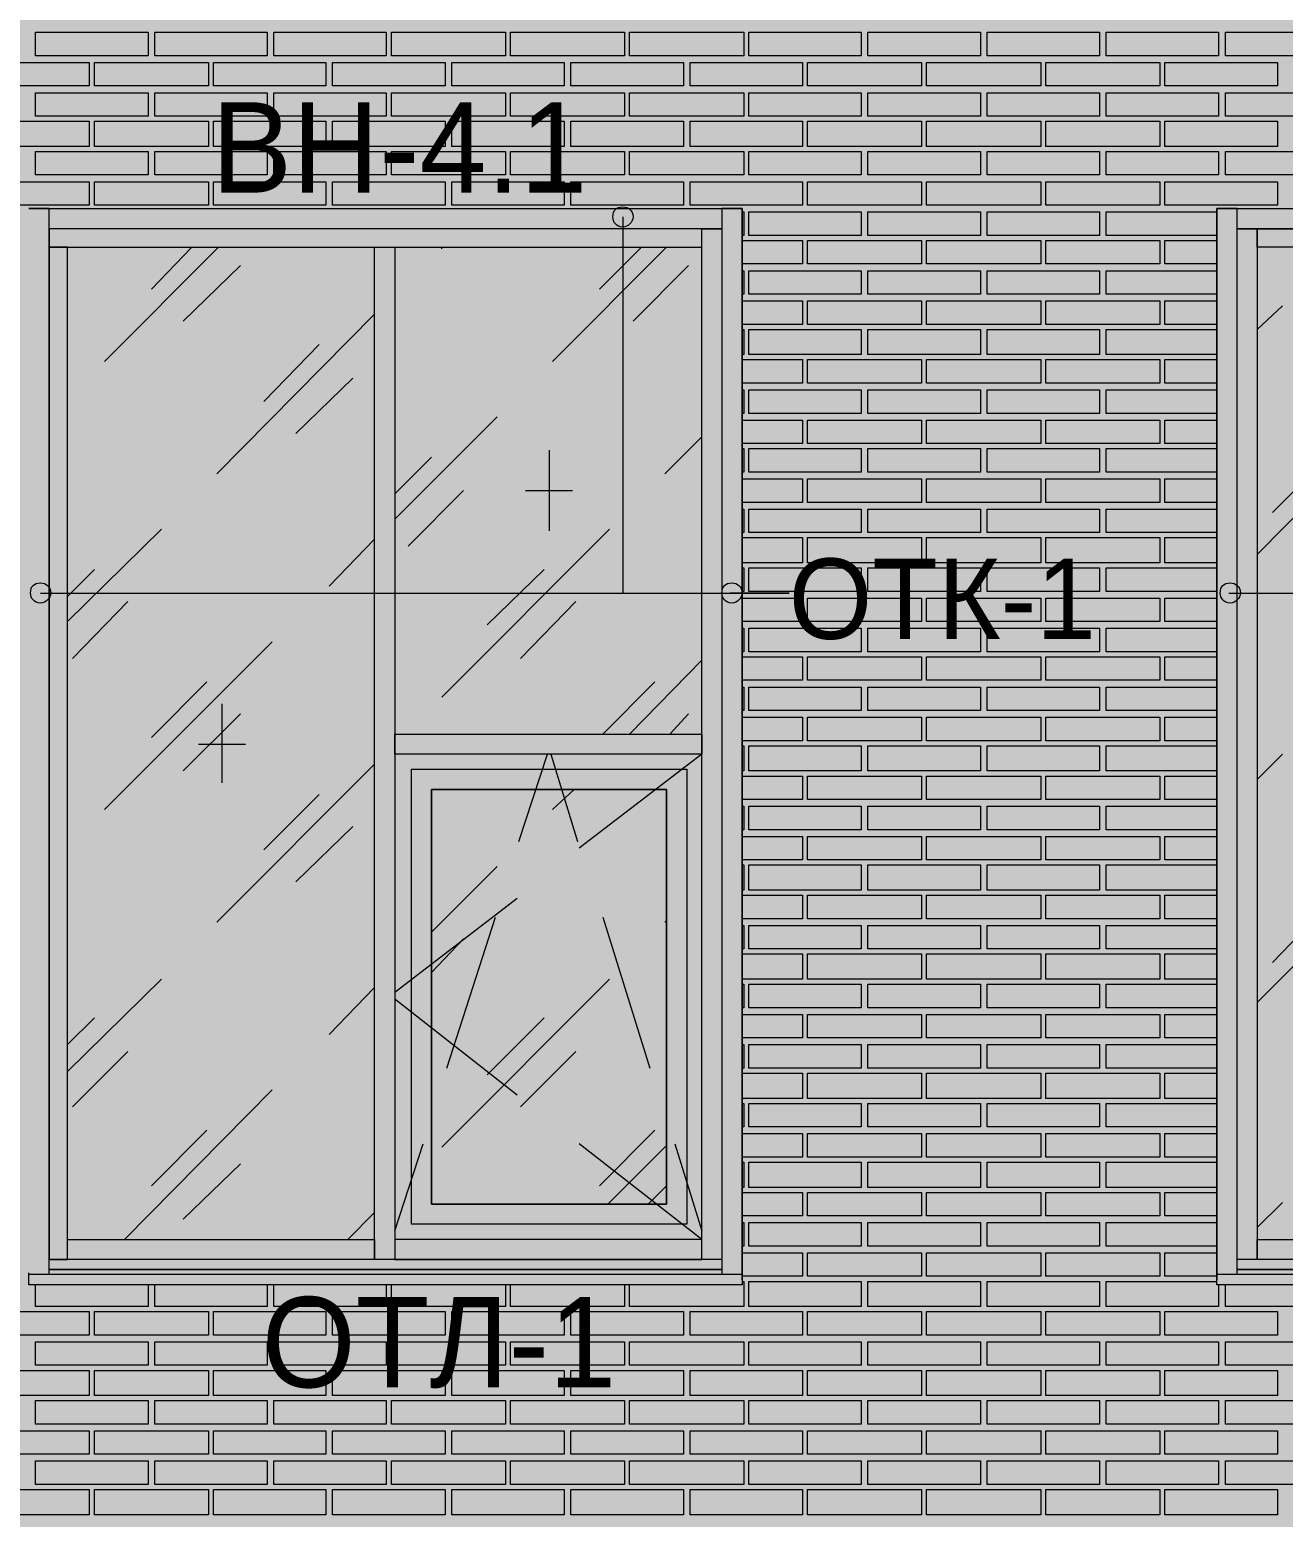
# Model space of a CAD drawing. Header units: millimetres. Extents: x -28928 to 100580, y -22867 to 36490.
# Drawn here: x 7810 to 10970, y 24689 to 28437 of the extents above; entities that cross this region are included whole.
import ezdxf

# ---------------------------------------------------------------- set-up
doc = ezdxf.new("R2010")
doc.units = ezdxf.units.MM
doc.layers.add('PDF _Геометрия', color=7, linetype='Continuous', true_color=0x8f8e8d)
doc.layers.add('PDF _Сплошная заливка', color=7, linetype='Continuous', true_color=0xffffff)
doc.layers.add('PDF _Текст', color=7, linetype='Continuous')

msp = doc.modelspace()

# ---------------------------------------------------------------- hatches: boundary and pattern name
at = {"layer": 'PDF _Сплошная заливка', "true_color": 0xdcd6cf, "transparency": 33554559}
msp.add_hatch(color=254, dxfattribs=at).paths.add_polyline_path([(-18676.6, 16343.4), (-18676.6, 19592.6), (-17276.3, 19592.6), (-17276.3, 16343.4), (19112.6, 16343.4), (19112.6, 30089.1), (-21853.9, 30089.1), (-21853.9, 16343.4), (-21375.9, 16343.4), (-21375.9, 19592.6), (-19277.4, 19592.6), (-19277.4, 16343.4)])

# ---------------------------------------------------------------- linework, layer by layer
at = {"layer": 'PDF _Геометрия', "lineweight": 9}
for points in [[(8108.4, 28430.7), (8108.4, 28371.4), (7824.9, 28371.4), (7824.9, 28430.7)], [(8408.7, 28430.7), (8408.7, 28371.4), (8125.3, 28371.4), (8125.3, 28430.7)], [(8709.1, 28430.7), (8709.1, 28371.4), (8425.7, 28371.4), (8425.7, 28430.7)], [(9009.5, 28430.7), (9009.5, 28371.4), (8721.8, 28371.4), (8721.8, 28430.7)], [(9309.9, 28430.7), (9309.9, 28371.4), (9022.2, 28371.4), (9022.2, 28430.7)], [(9610.3, 28430.7), (9610.3, 28371.4), (9322.6, 28371.4), (9322.6, 28430.7)], [(9906.4, 28430.7), (9906.4, 28371.4), (9623, 28371.4), (9623, 28430.7)], [(10206.8, 28430.7), (10206.8, 28371.4), (9923.4, 28371.4), (9923.4, 28430.7)], [(10507.2, 28430.7), (10507.2, 28371.4), (10223.7, 28371.4), (10223.7, 28430.7)], [(10807.6, 28430.7), (10807.6, 28371.4), (10524.1, 28371.4), (10524.1, 28430.7)], [(11108, 28430.7), (11108, 28371.4), (10824.5, 28371.4), (10824.5, 28430.7)], [(7960.3, 28295.3), (7816.4, 28295.3), (7672.6, 28295.3), (7672.6, 28354.5), (7816.4, 28354.5), (7960.3, 28354.5)], [(8260.7, 28295.3), (8116.8, 28295.3), (7973, 28295.3), (7973, 28354.5), (8116.8, 28354.5), (8260.7, 28354.5)], [(8556.8, 28295.3), (8417.2, 28295.3), (8273.4, 28295.3), (8273.4, 28354.5), (8417.2, 28354.5), (8556.8, 28354.5)], [(8857.2, 28295.3), (8717.6, 28295.3), (8573.7, 28295.3), (8573.7, 28354.5), (8717.6, 28354.5), (8857.2, 28354.5)], [(9157.6, 28295.3), (9018, 28295.3), (8874.1, 28295.3), (8874.1, 28354.5), (9018, 28354.5), (9157.6, 28354.5)], [(9458, 28295.3), (9314.1, 28295.3), (9174.5, 28295.3), (9174.5, 28354.5), (9314.1, 28354.5), (9458, 28354.5)], [(9758.4, 28295.3), (9614.5, 28295.3), (9474.9, 28295.3), (9474.9, 28354.5), (9614.5, 28354.5), (9758.4, 28354.5)], [(10058.7, 28295.3), (9914.9, 28295.3), (9771.1, 28295.3), (9771.1, 28354.5), (9914.9, 28354.5), (10058.7, 28354.5)], [(10359.1, 28295.3), (10215.3, 28295.3), (10071.4, 28295.3), (10071.4, 28354.5), (10215.3, 28354.5), (10359.1, 28354.5)], [(10659.5, 28295.3), (10515.7, 28295.3), (10371.8, 28295.3), (10371.8, 28354.5), (10515.7, 28354.5), (10659.5, 28354.5)], [(10955.7, 28295.3), (10816.1, 28295.3), (10672.2, 28295.3), (10672.2, 28354.5), (10816.1, 28354.5), (10955.7, 28354.5)], [(8108.4, 28278.4), (8108.4, 28219.1), (7824.9, 28219.1), (7824.9, 28278.4)], [(8408.7, 28278.4), (8408.7, 28219.1), (8125.3, 28219.1), (8125.3, 28278.4)], [(8709.1, 28278.4), (8709.1, 28219.1), (8425.7, 28219.1), (8425.7, 28278.4)], [(9009.5, 28278.4), (9009.5, 28219.1), (8721.8, 28219.1), (8721.8, 28278.4)], [(9309.9, 28278.4), (9309.9, 28219.1), (9022.2, 28219.1), (9022.2, 28278.4)], [(9610.3, 28278.4), (9610.3, 28219.1), (9322.6, 28219.1), (9322.6, 28278.4)], [(9906.4, 28278.4), (9906.4, 28219.1), (9623, 28219.1), (9623, 28278.4)], [(10206.8, 28278.4), (10206.8, 28219.1), (9923.4, 28219.1), (9923.4, 28278.4)], [(10507.2, 28278.4), (10507.2, 28219.1), (10223.7, 28219.1), (10223.7, 28278.4)], [(10807.6, 28278.4), (10807.6, 28219.1), (10524.1, 28219.1), (10524.1, 28278.4)], [(11108, 28278.4), (11108, 28219.1), (10824.5, 28219.1), (10824.5, 28278.4)], [(7960.3, 28143), (7816.4, 28143), (7672.6, 28143), (7672.6, 28206.4), (7816.4, 28206.4), (7960.3, 28206.4)], [(8260.7, 28143), (8116.8, 28143), (7973, 28143), (7973, 28206.4), (8116.8, 28206.4), (8260.7, 28206.4)], [(8556.8, 28143), (8417.2, 28143), (8273.4, 28143), (8273.4, 28206.4), (8417.2, 28206.4), (8556.8, 28206.4)], [(8857.2, 28143), (8717.6, 28143), (8573.7, 28143), (8573.7, 28206.4), (8717.6, 28206.4), (8857.2, 28206.4)], [(9157.6, 28143), (9018, 28143), (8874.1, 28143), (8874.1, 28206.4), (9018, 28206.4), (9157.6, 28206.4)], [(9458, 28143), (9314.1, 28143), (9174.5, 28143), (9174.5, 28206.4), (9314.1, 28206.4), (9458, 28206.4)], [(9758.4, 28143), (9614.5, 28143), (9474.9, 28143), (9474.9, 28206.4), (9614.5, 28206.4), (9758.4, 28206.4)], [(10058.7, 28143), (9914.9, 28143), (9771.1, 28143), (9771.1, 28206.4), (9914.9, 28206.4), (10058.7, 28206.4)], [(10359.1, 28143), (10215.3, 28143), (10071.4, 28143), (10071.4, 28206.4), (10215.3, 28206.4), (10359.1, 28206.4)], [(10659.5, 28143), (10515.7, 28143), (10371.8, 28143), (10371.8, 28206.4), (10515.7, 28206.4), (10659.5, 28206.4)], [(10955.7, 28143), (10816.1, 28143), (10672.2, 28143), (10672.2, 28206.4), (10816.1, 28206.4), (10955.7, 28206.4)], [(8108.4, 28130.3), (8108.4, 28071), (7824.9, 28071), (7824.9, 28130.3)], [(8408.7, 28130.3), (8408.7, 28071), (8125.3, 28071), (8125.3, 28130.3)], [(8709.1, 28130.3), (8709.1, 28071), (8425.7, 28071), (8425.7, 28130.3)], [(9009.5, 28130.3), (9009.5, 28071), (8721.8, 28071), (8721.8, 28130.3)], [(9309.9, 28130.3), (9309.9, 28071), (9022.2, 28071), (9022.2, 28130.3)], [(9610.3, 28130.3), (9610.3, 28071), (9322.6, 28071), (9322.6, 28130.3)], [(9906.4, 28130.3), (9906.4, 28071), (9623, 28071), (9623, 28130.3)], [(10206.8, 28130.3), (10206.8, 28071), (9923.4, 28071), (9923.4, 28130.3)], [(10507.2, 28130.3), (10507.2, 28071), (10223.7, 28071), (10223.7, 28130.3)], [(10807.6, 28130.3), (10807.6, 28071), (10524.1, 28071), (10524.1, 28130.3)], [(11108, 28130.3), (11108, 28071), (10824.5, 28071), (10824.5, 28130.3)], [(7960.3, 27994.9), (7816.4, 27994.9), (7672.6, 27994.9), (7672.6, 28054.1), (7816.4, 28054.1), (7960.3, 28054.1)], [(8260.7, 27994.9), (8116.8, 27994.9), (7973, 27994.9), (7973, 28054.1), (8116.8, 28054.1), (8260.7, 28054.1)], [(8556.8, 27994.9), (8417.2, 27994.9), (8273.4, 27994.9), (8273.4, 28054.1), (8417.2, 28054.1), (8556.8, 28054.1)], [(8857.2, 27994.9), (8717.6, 27994.9), (8573.7, 27994.9), (8573.7, 28054.1), (8717.6, 28054.1), (8857.2, 28054.1)], [(9157.6, 27994.9), (9018, 27994.9), (8874.1, 27994.9), (8874.1, 28054.1), (9018, 28054.1), (9157.6, 28054.1)], [(9458, 27994.9), (9314.1, 27994.9), (9174.5, 27994.9), (9174.5, 28054.1), (9314.1, 28054.1), (9458, 28054.1)], [(9758.4, 27994.9), (9614.5, 27994.9), (9474.9, 27994.9), (9474.9, 28054.1), (9614.5, 28054.1), (9758.4, 28054.1)], [(10058.7, 27994.9), (9914.9, 27994.9), (9771.1, 27994.9), (9771.1, 28054.1), (9914.9, 28054.1), (10058.7, 28054.1)], [(10359.1, 27994.9), (10215.3, 27994.9), (10071.4, 27994.9), (10071.4, 28054.1), (10215.3, 28054.1), (10359.1, 28054.1)], [(10659.5, 27994.9), (10515.7, 27994.9), (10371.8, 27994.9), (10371.8, 28054.1), (10515.7, 28054.1), (10659.5, 28054.1)], [(10955.7, 27994.9), (10816.1, 27994.9), (10672.2, 27994.9), (10672.2, 28054.1), (10816.1, 28054.1), (10955.7, 28054.1)], [(9906.4, 27978), (9906.4, 27918.7), (9623, 27918.7), (9623, 27978)], [(10206.8, 27978), (10206.8, 27918.7), (9923.4, 27918.7), (9923.4, 27978)], [(10507.2, 27978), (10507.2, 27918.7), (10223.7, 27918.7), (10223.7, 27978)], [(10058.7, 27846.8), (9914.9, 27846.8), (9771.1, 27846.8), (9771.1, 27906), (9914.9, 27906), (10058.7, 27906)], [(10359.1, 27846.8), (10215.3, 27846.8), (10071.4, 27846.8), (10071.4, 27906), (10215.3, 27906), (10359.1, 27906)], [(10659.5, 27846.8), (10515.7, 27846.8), (10371.8, 27846.8), (10371.8, 27906), (10515.7, 27906), (10659.5, 27906)], [(9906.4, 27829.9), (9906.4, 27770.7), (9623, 27770.7), (9623, 27829.9)], [(10206.8, 27829.9), (10206.8, 27770.7), (9923.4, 27770.7), (9923.4, 27829.9)], [(10507.2, 27829.9), (10507.2, 27770.7), (10223.7, 27770.7), (10223.7, 27829.9)], [(10058.7, 27694.5), (9914.9, 27694.5), (9771.1, 27694.5), (9771.1, 27753.7), (9914.9, 27753.7), (10058.7, 27753.7)], [(10359.1, 27694.5), (10215.3, 27694.5), (10071.4, 27694.5), (10071.4, 27753.7), (10215.3, 27753.7), (10359.1, 27753.7)], [(10659.5, 27694.5), (10515.7, 27694.5), (10371.8, 27694.5), (10371.8, 27753.7), (10515.7, 27753.7), (10659.5, 27753.7)], [(9906.4, 27681.8), (9906.4, 27618.4), (9623, 27618.4), (9623, 27681.8)], [(10206.8, 27681.8), (10206.8, 27618.4), (9923.4, 27618.4), (9923.4, 27681.8)], [(10507.2, 27681.8), (10507.2, 27618.4), (10223.7, 27618.4), (10223.7, 27681.8)], [(10058.7, 27546.4), (9914.9, 27546.4), (9771.1, 27546.4), (9771.1, 27605.7), (9914.9, 27605.7), (10058.7, 27605.7)], [(10359.1, 27546.4), (10215.3, 27546.4), (10071.4, 27546.4), (10071.4, 27605.7), (10215.3, 27605.7), (10359.1, 27605.7)], [(10659.5, 27546.4), (10515.7, 27546.4), (10371.8, 27546.4), (10371.8, 27605.7), (10515.7, 27605.7), (10659.5, 27605.7)], [(9906.4, 27529.5), (9906.4, 27470.3), (9623, 27470.3), (9623, 27529.5)], [(10206.8, 27529.5), (10206.8, 27470.3), (9923.4, 27470.3), (9923.4, 27529.5)], [(10507.2, 27529.5), (10507.2, 27470.3), (10223.7, 27470.3), (10223.7, 27529.5)], [(10058.7, 27394.1), (9914.9, 27394.1), (9771.1, 27394.1), (9771.1, 27453.4), (9914.9, 27453.4), (10058.7, 27453.4)], [(10359.1, 27394.1), (10215.3, 27394.1), (10071.4, 27394.1), (10071.4, 27453.4), (10215.3, 27453.4), (10359.1, 27453.4)], [(10659.5, 27394.1), (10515.7, 27394.1), (10371.8, 27394.1), (10371.8, 27453.4), (10515.7, 27453.4), (10659.5, 27453.4)], [(9906.4, 27381.4), (9906.4, 27322.2), (9623, 27322.2), (9623, 27381.4)], [(10206.8, 27381.4), (10206.8, 27322.2), (9923.4, 27322.2), (9923.4, 27381.4)], [(10507.2, 27381.4), (10507.2, 27322.2), (10223.7, 27322.2), (10223.7, 27381.4)], [(10058.7, 27246), (9914.9, 27246), (9771.1, 27246), (9771.1, 27305.3), (9914.9, 27305.3), (10058.7, 27305.3)], [(10359.1, 27246), (10215.3, 27246), (10071.4, 27246), (10071.4, 27305.3), (10215.3, 27305.3), (10359.1, 27305.3)], [(10659.5, 27246), (10515.7, 27246), (10371.8, 27246), (10371.8, 27305.3), (10515.7, 27305.3), (10659.5, 27305.3)], [(9906.4, 27229.1), (9906.4, 27169.9), (9623, 27169.9), (9623, 27229.1)], [(10206.8, 27229.1), (10206.8, 27169.9), (9923.4, 27169.9), (9923.4, 27229.1)], [(10507.2, 27229.1), (10507.2, 27169.9), (10223.7, 27169.9), (10223.7, 27229.1)], [(10058.7, 27093.7), (9914.9, 27093.7), (9771.1, 27093.7), (9771.1, 27157.2), (9914.9, 27157.2), (10058.7, 27157.2)], [(10359.1, 27093.7), (10215.3, 27093.7), (10071.4, 27093.7), (10071.4, 27157.2), (10215.3, 27157.2), (10359.1, 27157.2)], [(10659.5, 27093.7), (10515.7, 27093.7), (10371.8, 27093.7), (10371.8, 27157.2), (10515.7, 27157.2), (10659.5, 27157.2)], [(9906.4, 27081), (9906.4, 27021.8), (9623, 27021.8), (9623, 27081)], [(10206.8, 27081), (10206.8, 27021.8), (9923.4, 27021.8), (9923.4, 27081)], [(10507.2, 27081), (10507.2, 27021.8), (10223.7, 27021.8), (10223.7, 27081)], [(10058.7, 26945.7), (9914.9, 26945.7), (9771.1, 26945.7), (9771.1, 27004.9), (9914.9, 27004.9), (10058.7, 27004.9)], [(10359.1, 26945.7), (10215.3, 26945.7), (10071.4, 26945.7), (10071.4, 27004.9), (10215.3, 27004.9), (10359.1, 27004.9)], [(10659.5, 26945.7), (10515.7, 26945.7), (10371.8, 26945.7), (10371.8, 27004.9), (10515.7, 27004.9), (10659.5, 27004.9)], [(9906.4, 26928.7), (9906.4, 26869.5), (9623, 26869.5), (9623, 26928.7)], [(10206.8, 26928.7), (10206.8, 26869.5), (9923.4, 26869.5), (9923.4, 26928.7)], [(10507.2, 26928.7), (10507.2, 26869.5), (10223.7, 26869.5), (10223.7, 26928.7)], [(10058.7, 26797.6), (9914.9, 26797.6), (9771.1, 26797.6), (9771.1, 26856.8), (9914.9, 26856.8), (10058.7, 26856.8)], [(10359.1, 26797.6), (10215.3, 26797.6), (10071.4, 26797.6), (10071.4, 26856.8), (10215.3, 26856.8), (10359.1, 26856.8)], [(10659.5, 26797.6), (10515.7, 26797.6), (10371.8, 26797.6), (10371.8, 26856.8), (10515.7, 26856.8), (10659.5, 26856.8)], [(9906.4, 26780.7), (9906.4, 26721.4), (9623, 26721.4), (9623, 26780.7)], [(10206.8, 26780.7), (10206.8, 26721.4), (9923.4, 26721.4), (9923.4, 26780.7)], [(10507.2, 26780.7), (10507.2, 26721.4), (10223.7, 26721.4), (10223.7, 26780.7)], [(10058.7, 26645.3), (9914.9, 26645.3), (9771.1, 26645.3), (9771.1, 26704.5), (9914.9, 26704.5), (10058.7, 26704.5)], [(10359.1, 26645.3), (10215.3, 26645.3), (10071.4, 26645.3), (10071.4, 26704.5), (10215.3, 26704.5), (10359.1, 26704.5)], [(10659.5, 26645.3), (10515.7, 26645.3), (10371.8, 26645.3), (10371.8, 26704.5), (10515.7, 26704.5), (10659.5, 26704.5)], [(9906.4, 26632.6), (9906.4, 26569.1), (9623, 26569.1), (9623, 26632.6)], [(10206.8, 26632.6), (10206.8, 26569.1), (9923.4, 26569.1), (9923.4, 26632.6)], [(10507.2, 26632.6), (10507.2, 26569.1), (10223.7, 26569.1), (10223.7, 26632.6)], [(10058.7, 26497.2), (9914.9, 26497.2), (9771.1, 26497.2), (9771.1, 26556.4), (9914.9, 26556.4), (10058.7, 26556.4)], [(10359.1, 26497.2), (10215.3, 26497.2), (10071.4, 26497.2), (10071.4, 26556.4), (10215.3, 26556.4), (10359.1, 26556.4)], [(10659.5, 26497.2), (10515.7, 26497.2), (10371.8, 26497.2), (10371.8, 26556.4), (10515.7, 26556.4), (10659.5, 26556.4)], [(9906.4, 26480.3), (9906.4, 26421), (9623, 26421), (9623, 26480.3)], [(10206.8, 26480.3), (10206.8, 26421), (9923.4, 26421), (9923.4, 26480.3)], [(10507.2, 26480.3), (10507.2, 26421), (10223.7, 26421), (10223.7, 26480.3)], [(10058.7, 26344.9), (9914.9, 26344.9), (9771.1, 26344.9), (9771.1, 26404.1), (9914.9, 26404.1), (10058.7, 26404.1)], [(10359.1, 26344.9), (10215.3, 26344.9), (10071.4, 26344.9), (10071.4, 26404.1), (10215.3, 26404.1), (10359.1, 26404.1)], [(10659.5, 26344.9), (10515.7, 26344.9), (10371.8, 26344.9), (10371.8, 26404.1), (10515.7, 26404.1), (10659.5, 26404.1)], [(9906.4, 26332.2), (9906.4, 26268.7), (9623, 26268.7), (9623, 26332.2)], [(10206.8, 26332.2), (10206.8, 26268.7), (9923.4, 26268.7), (9923.4, 26332.2)], [(10507.2, 26332.2), (10507.2, 26268.7), (10223.7, 26268.7), (10223.7, 26332.2)], [(10058.7, 26196.8), (9914.9, 26196.8), (9771.1, 26196.8), (9771.1, 26256), (9914.9, 26256), (10058.7, 26256)], [(10359.1, 26196.8), (10215.3, 26196.8), (10071.4, 26196.8), (10071.4, 26256), (10215.3, 26256), (10359.1, 26256)], [(10659.5, 26196.8), (10515.7, 26196.8), (10371.8, 26196.8), (10371.8, 26256), (10515.7, 26256), (10659.5, 26256)], [(9906.4, 26179.9), (9906.4, 26120.7), (9623, 26120.7), (9623, 26179.9)], [(10206.8, 26179.9), (10206.8, 26120.7), (9923.4, 26120.7), (9923.4, 26179.9)], [(10507.2, 26179.9), (10507.2, 26120.7), (10223.7, 26120.7), (10223.7, 26179.9)], [(10058.7, 26044.5), (9914.9, 26044.5), (9771.1, 26044.5), (9771.1, 26108), (9914.9, 26108), (10058.7, 26108)], [(10359.1, 26044.5), (10215.3, 26044.5), (10071.4, 26044.5), (10071.4, 26108), (10215.3, 26108), (10359.1, 26108)], [(10659.5, 26044.5), (10515.7, 26044.5), (10371.8, 26044.5), (10371.8, 26108), (10515.7, 26108), (10659.5, 26108)], [(9906.4, 26031.8), (9906.4, 25972.6), (9623, 25972.6), (9623, 26031.8)], [(10206.8, 26031.8), (10206.8, 25972.6), (9923.4, 25972.6), (9923.4, 26031.8)], [(10507.2, 26031.8), (10507.2, 25972.6), (10223.7, 25972.6), (10223.7, 26031.8)], [(10058.7, 25896.4), (9914.9, 25896.4), (9771.1, 25896.4), (9771.1, 25955.7), (9914.9, 25955.7), (10058.7, 25955.7)], [(10359.1, 25896.4), (10215.3, 25896.4), (10071.4, 25896.4), (10071.4, 25955.7), (10215.3, 25955.7), (10359.1, 25955.7)], [(10659.5, 25896.4), (10515.7, 25896.4), (10371.8, 25896.4), (10371.8, 25955.7), (10515.7, 25955.7), (10659.5, 25955.7)], [(9906.4, 25879.5), (9906.4, 25820.3), (9623, 25820.3), (9623, 25879.5)], [(10206.8, 25879.5), (10206.8, 25820.3), (9923.4, 25820.3), (9923.4, 25879.5)], [(10507.2, 25879.5), (10507.2, 25820.3), (10223.7, 25820.3), (10223.7, 25879.5)], [(10058.7, 25744.1), (9914.9, 25744.1), (9771.1, 25744.1), (9771.1, 25807.6), (9914.9, 25807.6), (10058.7, 25807.6)], [(10359.1, 25744.1), (10215.3, 25744.1), (10071.4, 25744.1), (10071.4, 25807.6), (10215.3, 25807.6), (10359.1, 25807.6)], [(10659.5, 25744.1), (10515.7, 25744.1), (10371.8, 25744.1), (10371.8, 25807.6), (10515.7, 25807.6), (10659.5, 25807.6)], [(9906.4, 25731.4), (9906.4, 25672.2), (9623, 25672.2), (9623, 25731.4)], [(10206.8, 25731.4), (10206.8, 25672.2), (9923.4, 25672.2), (9923.4, 25731.4)], [(10507.2, 25731.4), (10507.2, 25672.2), (10223.7, 25672.2), (10223.7, 25731.4)], [(10058.7, 25596), (9914.9, 25596), (9771.1, 25596), (9771.1, 25655.3), (9914.9, 25655.3), (10058.7, 25655.3)], [(10359.1, 25596), (10215.3, 25596), (10071.4, 25596), (10071.4, 25655.3), (10215.3, 25655.3), (10359.1, 25655.3)], [(10659.5, 25596), (10515.7, 25596), (10371.8, 25596), (10371.8, 25655.3), (10515.7, 25655.3), (10659.5, 25655.3)], [(9906.4, 25583.4), (9906.4, 25519.9), (9623, 25519.9), (9623, 25583.4)], [(10206.8, 25583.4), (10206.8, 25519.9), (9923.4, 25519.9), (9923.4, 25583.4)], [(10507.2, 25583.4), (10507.2, 25519.9), (10223.7, 25519.9), (10223.7, 25583.4)], [(10058.7, 25448), (9914.9, 25448), (9771.1, 25448), (9771.1, 25507.2), (9914.9, 25507.2), (10058.7, 25507.2)], [(10359.1, 25448), (10215.3, 25448), (10071.4, 25448), (10071.4, 25507.2), (10215.3, 25507.2), (10359.1, 25507.2)], [(10659.5, 25448), (10515.7, 25448), (10371.8, 25448), (10371.8, 25507.2), (10515.7, 25507.2), (10659.5, 25507.2)], [(9906.4, 25431), (9906.4, 25371.8), (9623, 25371.8), (9623, 25431)], [(10206.8, 25431), (10206.8, 25371.8), (9923.4, 25371.8), (9923.4, 25431)], [(10507.2, 25431), (10507.2, 25371.8), (10223.7, 25371.8), (10223.7, 25431)], [(10058.7, 25295.7), (9914.9, 25295.7), (9771.1, 25295.7), (9771.1, 25354.9), (9914.9, 25354.9), (10058.7, 25354.9)], [(10359.1, 25295.7), (10215.3, 25295.7), (10071.4, 25295.7), (10071.4, 25354.9), (10215.3, 25354.9), (10359.1, 25354.9)], [(10659.5, 25295.7), (10515.7, 25295.7), (10371.8, 25295.7), (10371.8, 25354.9), (10515.7, 25354.9), (10659.5, 25354.9)], [(9906.4, 25283), (9906.4, 25219.5), (9623, 25219.5), (9623, 25283)], [(10206.8, 25283), (10206.8, 25219.5), (9923.4, 25219.5), (9923.4, 25283)], [(10507.2, 25283), (10507.2, 25219.5), (10223.7, 25219.5), (10223.7, 25283)], [(7960.3, 25147.6), (7816.4, 25147.6), (7672.6, 25147.6), (7672.6, 25206.8), (7816.4, 25206.8), (7960.3, 25206.8)], [(8260.7, 25147.6), (8116.8, 25147.6), (7973, 25147.6), (7973, 25206.8), (8116.8, 25206.8), (8260.7, 25206.8)], [(8556.8, 25147.6), (8417.2, 25147.6), (8273.4, 25147.6), (8273.4, 25206.8), (8417.2, 25206.8), (8556.8, 25206.8)], [(8857.2, 25147.6), (8717.6, 25147.6), (8573.7, 25147.6), (8573.7, 25206.8), (8717.6, 25206.8), (8857.2, 25206.8)], [(9157.6, 25147.6), (9018, 25147.6), (8874.1, 25147.6), (8874.1, 25206.8), (9018, 25206.8), (9157.6, 25206.8)], [(9458, 25147.6), (9314.1, 25147.6), (9174.5, 25147.6), (9174.5, 25206.8), (9314.1, 25206.8), (9458, 25206.8)], [(9758.4, 25147.6), (9614.5, 25147.6), (9474.9, 25147.6), (9474.9, 25206.8), (9614.5, 25206.8), (9758.4, 25206.8)], [(10058.7, 25147.6), (9914.9, 25147.6), (9771.1, 25147.6), (9771.1, 25206.8), (9914.9, 25206.8), (10058.7, 25206.8)], [(10359.1, 25147.6), (10215.3, 25147.6), (10071.4, 25147.6), (10071.4, 25206.8), (10215.3, 25206.8), (10359.1, 25206.8)], [(10659.5, 25147.6), (10515.7, 25147.6), (10371.8, 25147.6), (10371.8, 25206.8), (10515.7, 25206.8), (10659.5, 25206.8)], [(10955.7, 25147.6), (10816.1, 25147.6), (10672.2, 25147.6), (10672.2, 25206.8), (10816.1, 25206.8), (10955.7, 25206.8)], [(8108.4, 25130.7), (8108.4, 25071.4), (7824.9, 25071.4), (7824.9, 25130.7)], [(8408.7, 25130.7), (8408.7, 25071.4), (8125.3, 25071.4), (8125.3, 25130.7)], [(8709.1, 25130.7), (8709.1, 25071.4), (8425.7, 25071.4), (8425.7, 25130.7)], [(9009.5, 25130.7), (9009.5, 25071.4), (8721.8, 25071.4), (8721.8, 25130.7)], [(9309.9, 25130.7), (9309.9, 25071.4), (9022.2, 25071.4), (9022.2, 25130.7)], [(9610.3, 25130.7), (9610.3, 25071.4), (9322.6, 25071.4), (9322.6, 25130.7)], [(9906.4, 25130.7), (9906.4, 25071.4), (9623, 25071.4), (9623, 25130.7)], [(10206.8, 25130.7), (10206.8, 25071.4), (9923.4, 25071.4), (9923.4, 25130.7)], [(10507.2, 25130.7), (10507.2, 25071.4), (10223.7, 25071.4), (10223.7, 25130.7)], [(10807.6, 25130.7), (10807.6, 25071.4), (10524.1, 25071.4), (10524.1, 25130.7)], [(11108, 25130.7), (11108, 25071.4), (10824.5, 25071.4), (10824.5, 25130.7)], [(7960.3, 24995.3), (7816.4, 24995.3), (7672.6, 24995.3), (7672.6, 25058.7), (7816.4, 25058.7), (7960.3, 25058.7)], [(8260.7, 24995.3), (8116.8, 24995.3), (7973, 24995.3), (7973, 25058.7), (8116.8, 25058.7), (8260.7, 25058.7)], [(8556.8, 24995.3), (8417.2, 24995.3), (8273.4, 24995.3), (8273.4, 25058.7), (8417.2, 25058.7), (8556.8, 25058.7)], [(8857.2, 24995.3), (8717.6, 24995.3), (8573.7, 24995.3), (8573.7, 25058.7), (8717.6, 25058.7), (8857.2, 25058.7)], [(9157.6, 24995.3), (9018, 24995.3), (8874.1, 24995.3), (8874.1, 25058.7), (9018, 25058.7), (9157.6, 25058.7)], [(9458, 24995.3), (9314.1, 24995.3), (9174.5, 24995.3), (9174.5, 25058.7), (9314.1, 25058.7), (9458, 25058.7)], [(9758.4, 24995.3), (9614.5, 24995.3), (9474.9, 24995.3), (9474.9, 25058.7), (9614.5, 25058.7), (9758.4, 25058.7)], [(10058.7, 24995.3), (9914.9, 24995.3), (9771.1, 24995.3), (9771.1, 25058.7), (9914.9, 25058.7), (10058.7, 25058.7)], [(10359.1, 24995.3), (10215.3, 24995.3), (10071.4, 24995.3), (10071.4, 25058.7), (10215.3, 25058.7), (10359.1, 25058.7)], [(10659.5, 24995.3), (10515.7, 24995.3), (10371.8, 24995.3), (10371.8, 25058.7), (10515.7, 25058.7), (10659.5, 25058.7)], [(10955.7, 24995.3), (10816.1, 24995.3), (10672.2, 24995.3), (10672.2, 25058.7), (10816.1, 25058.7), (10955.7, 25058.7)], [(8108.4, 24982.6), (8108.4, 24923.4), (7824.9, 24923.4), (7824.9, 24982.6)], [(8408.7, 24982.6), (8408.7, 24923.4), (8125.3, 24923.4), (8125.3, 24982.6)], [(8709.1, 24982.6), (8709.1, 24923.4), (8425.7, 24923.4), (8425.7, 24982.6)], [(9009.5, 24982.6), (9009.5, 24923.4), (8721.8, 24923.4), (8721.8, 24982.6)], [(9309.9, 24982.6), (9309.9, 24923.4), (9022.2, 24923.4), (9022.2, 24982.6)], [(9610.3, 24982.6), (9610.3, 24923.4), (9322.6, 24923.4), (9322.6, 24982.6)], [(9906.4, 24982.6), (9906.4, 24923.4), (9623, 24923.4), (9623, 24982.6)], [(10206.8, 24982.6), (10206.8, 24923.4), (9923.4, 24923.4), (9923.4, 24982.6)], [(10507.2, 24982.6), (10507.2, 24923.4), (10223.7, 24923.4), (10223.7, 24982.6)], [(10807.6, 24982.6), (10807.6, 24923.4), (10524.1, 24923.4), (10524.1, 24982.6)], [(11108, 24982.6), (11108, 24923.4), (10824.5, 24923.4), (10824.5, 24982.6)], [(7960.3, 24847.2), (7816.4, 24847.2), (7672.6, 24847.2), (7672.6, 24906.4), (7816.4, 24906.4), (7960.3, 24906.4)], [(8260.7, 24847.2), (8116.8, 24847.2), (7973, 24847.2), (7973, 24906.4), (8116.8, 24906.4), (8260.7, 24906.4)], [(8556.8, 24847.2), (8417.2, 24847.2), (8273.4, 24847.2), (8273.4, 24906.4), (8417.2, 24906.4), (8556.8, 24906.4)], [(8857.2, 24847.2), (8717.6, 24847.2), (8573.7, 24847.2), (8573.7, 24906.4), (8717.6, 24906.4), (8857.2, 24906.4)], [(9157.6, 24847.2), (9018, 24847.2), (8874.1, 24847.2), (8874.1, 24906.4), (9018, 24906.4), (9157.6, 24906.4)], [(9458, 24847.2), (9314.1, 24847.2), (9174.5, 24847.2), (9174.5, 24906.4), (9314.1, 24906.4), (9458, 24906.4)], [(9758.4, 24847.2), (9614.5, 24847.2), (9474.9, 24847.2), (9474.9, 24906.4), (9614.5, 24906.4), (9758.4, 24906.4)], [(10058.7, 24847.2), (9914.9, 24847.2), (9771.1, 24847.2), (9771.1, 24906.4), (9914.9, 24906.4), (10058.7, 24906.4)], [(10359.1, 24847.2), (10215.3, 24847.2), (10071.4, 24847.2), (10071.4, 24906.4), (10215.3, 24906.4), (10359.1, 24906.4)], [(10659.5, 24847.2), (10515.7, 24847.2), (10371.8, 24847.2), (10371.8, 24906.4), (10515.7, 24906.4), (10659.5, 24906.4)], [(10955.7, 24847.2), (10816.1, 24847.2), (10672.2, 24847.2), (10672.2, 24906.4), (10816.1, 24906.4), (10955.7, 24906.4)], [(8108.4, 24830.3), (8108.4, 24771), (7824.9, 24771), (7824.9, 24830.3)], [(8408.7, 24830.3), (8408.7, 24771), (8125.3, 24771), (8125.3, 24830.3)], [(8709.1, 24830.3), (8709.1, 24771), (8425.7, 24771), (8425.7, 24830.3)], [(9009.5, 24830.3), (9009.5, 24771), (8721.8, 24771), (8721.8, 24830.3)], [(9309.9, 24830.3), (9309.9, 24771), (9022.2, 24771), (9022.2, 24830.3)], [(9610.3, 24830.3), (9610.3, 24771), (9322.6, 24771), (9322.6, 24830.3)], [(9906.4, 24830.3), (9906.4, 24771), (9623, 24771), (9623, 24830.3)], [(10206.8, 24830.3), (10206.8, 24771), (9923.4, 24771), (9923.4, 24830.3)], [(10507.2, 24830.3), (10507.2, 24771), (10223.7, 24771), (10223.7, 24830.3)], [(10807.6, 24830.3), (10807.6, 24771), (10524.1, 24771), (10524.1, 24830.3)], [(11108, 24830.3), (11108, 24771), (10824.5, 24771), (10824.5, 24830.3)], [(7960.3, 24694.9), (7816.4, 24694.9), (7672.6, 24694.9), (7672.6, 24758.4), (7816.4, 24758.4), (7960.3, 24758.4)], [(8260.7, 24694.9), (8116.8, 24694.9), (7973, 24694.9), (7973, 24758.4), (8116.8, 24758.4), (8260.7, 24758.4)], [(8556.8, 24694.9), (8417.2, 24694.9), (8273.4, 24694.9), (8273.4, 24758.4), (8417.2, 24758.4), (8556.8, 24758.4)], [(8857.2, 24694.9), (8717.6, 24694.9), (8573.7, 24694.9), (8573.7, 24758.4), (8717.6, 24758.4), (8857.2, 24758.4)], [(9157.6, 24694.9), (9018, 24694.9), (8874.1, 24694.9), (8874.1, 24758.4), (9018, 24758.4), (9157.6, 24758.4)], [(9458, 24694.9), (9314.1, 24694.9), (9174.5, 24694.9), (9174.5, 24758.4), (9314.1, 24758.4), (9458, 24758.4)], [(9758.4, 24694.9), (9614.5, 24694.9), (9474.9, 24694.9), (9474.9, 24758.4), (9614.5, 24758.4), (9758.4, 24758.4)], [(10058.7, 24694.9), (9914.9, 24694.9), (9771.1, 24694.9), (9771.1, 24758.4), (9914.9, 24758.4), (10058.7, 24758.4)], [(10359.1, 24694.9), (10215.3, 24694.9), (10071.4, 24694.9), (10071.4, 24758.4), (10215.3, 24758.4), (10359.1, 24758.4)], [(10659.5, 24694.9), (10515.7, 24694.9), (10371.8, 24694.9), (10371.8, 24758.4), (10515.7, 24758.4), (10659.5, 24758.4)], [(10955.7, 24694.9), (10816.1, 24694.9), (10672.2, 24694.9), (10672.2, 24758.4), (10816.1, 24758.4), (10955.7, 24758.4)]]:
    msp.add_lwpolyline(points, close=True, dxfattribs=at)
at = {"layer": 'PDF _Геометрия', "color": 7, "lineweight": 9}
for points in [[(7858.7, 25299.9), (7858.7, 25363.4), (7858.7, 26636.8), (7858.7, 25338), (7905.3, 25338), (7905.3, 26636.8), (7905.3, 27889.1), (7858.7, 27889.1), (7858.7, 26636.8), (7858.7, 27910.3), (7858.7, 27986.4), (7808, 27986.4)], [(7808, 27986.4), (9606.1, 27986.4), (9606.1, 25287.2), (9606.1, 25363.4), (9606.1, 26636.8), (9606.1, 27910.3), (9606.1, 27986.4), (9555.3, 27986.4), (9555.3, 27910.3), (9555.3, 26636.8), (9555.3, 25363.4), (9555.3, 25299.9)], [(9305.7, 27965.3), (9305.7, 27017.6), (9724.5, 27017.6), (9576.4, 27017.6)], [(10854.1, 25299.9), (10854.1, 25363.4), (10854.1, 27910.3), (10854.1, 27986.4), (10803.4, 27986.4), (10803.4, 27910.3), (10803.4, 25363.4), (10803.4, 25287.2), (10803.4, 27986.4), (12605.7, 27986.4), (12605.7, 25287.2), (12605.7, 25363.4), (12605.7, 27910.3), (12605.7, 27986.4), (12554.9, 27986.4), (12554.9, 27910.3)], [(9504.5, 25388.7), (8730.3, 25388.7), (8730.3, 25338), (9504.5, 25338), (9504.5, 26636.8), (9504.5, 27910.3), (9504.5, 27935.7), (9555.3, 27935.7), (9555.3, 27910.3), (9555.3, 26636.8), (9555.3, 25338), (9504.5, 25338), (9504.5, 25388.7), (9195.7, 25629.9)], [(12554.9, 25338), (10854.1, 25338), (10854.1, 27910.3), (10854.1, 27935.7), (10904.9, 27935.7), (10904.9, 27910.3), (10904.9, 25338), (10854.1, 25338)], [(7998.4, 27601.4), (8286.1, 27889.1)], [(8116.8, 27783.4), (8218.4, 27889.1)], [(8848.7, 27884.9), (8848.7, 27889.1)], [(9128, 27601.4), (9415.7, 27889.1)], [(9246.4, 27783.4), (9352.2, 27889.1)], [(8197.2, 27703), (8341.1, 27842.6)], [(9331.1, 27703), (9470.7, 27842.6)], [(10904.9, 27681.8), (10968.4, 27741)], [(8281.8, 27318), (8679.5, 27719.9)], [(8400.3, 27499.9), (8539.9, 27643.7)], [(8480.7, 27419.5), (8624.5, 27559.1)], [(8730.3, 27203.7), (8988.4, 27461.8)], [(10904.9, 27114.9), (11247.6, 27461.8)], [(9411.4, 27318), (9504.5, 27411)], [(9119.5, 27377.2), (9119.5, 27174.1)], [(8730.3, 27267.2), (8823.4, 27360.3)], [(10943, 27220.7), (11082.6, 27360.3)], [(8764.1, 27136), (8903.7, 27275.7)], [(9060.3, 27275.7), (9178.7, 27275.7)], [(7905.3, 26945.7), (8142.2, 27178.4)], [(8848.7, 26755.3), (9271.8, 27178.4)], [(8565.3, 27034.5), (8679.5, 27153)], [(7905.3, 27009.1), (7973, 27076.8)], [(8963, 26937.2), (9106.8, 27076.8)], [(7837.6, 27017.6), (9724.5, 27017.6)], [(7918, 26852.6), (8057.6, 26996.4)], [(9047.6, 26852.6), (9187.2, 26996.4)], [(10833, 27017.6), (12724.1, 27017.6)], [(7998.4, 26471.8), (8421.4, 26894.9)], [(9322.6, 26662.2), (9504.5, 26848.4)], [(8116.8, 26653.7), (8256.4, 26793.4)], [(9254.9, 26662.2), (9386.1, 26793.4)], [(8294.5, 26738.4), (8294.5, 26539.5)], [(8197.2, 26569.1), (8341.1, 26713)], [(9424.1, 26662.2), (9470.7, 26713)], [(8235.3, 26636.8), (8353.7, 26636.8)], [(8281.8, 26188.4), (8679.5, 26586)], [(9043.4, 26391.4), (9115.3, 26611.4)], [(9123.7, 26611.4), (9191.4, 26391.4)], [(9504.5, 26611.4), (9195.7, 26374.5)], [(10904.9, 26548), (10968.4, 26611.4)], [(8400.3, 26370.3), (8539.9, 26509.9)], [(9128, 26471.8), (9183, 26522.6)], [(8480.7, 26289.9), (8624.5, 26429.5)], [(8823.4, 26163), (8988.4, 26328)], [(10904.9, 25985.3), (11247.6, 26328)], [(9039.1, 26247.6), (8730.3, 26010.7)], [(8823.4, 26226.4), (8823.4, 26230.7)], [(10943, 26086.8), (11082.6, 26230.7)], [(8861.4, 25820.3), (8984.1, 26201)], [(9254.9, 26201), (9373.4, 25820.3)], [(9411.4, 26188.4), (9415.7, 26192.6)], [(8823.4, 26061.4), (8903.7, 26146)], [(7905.3, 25811.8), (8142.2, 26044.5)], [(8565.3, 25904.9), (8679.5, 26023.4)], [(8848.7, 25621.4), (9271.8, 26044.5)], [(9039.1, 25752.6), (8730.3, 25993.7)], [(7905.3, 25879.5), (7973, 25947.2)], [(8963, 25803.4), (9106.8, 25947.2)], [(7918, 25723), (8057.6, 25862.6)], [(9047.6, 25723), (9187.2, 25862.6)], [(8049.1, 25388.7), (8421.4, 25765.3)], [(8116.8, 25524.1), (8256.4, 25663.7)], [(9246.4, 25524.1), (9386.1, 25663.7)], [(8730.3, 25409.9), (8802.2, 25629.9)], [(9267.6, 25477.6), (9415.7, 25625.7)], [(9436.8, 25629.9), (9504.5, 25409.9)], [(8197.2, 25439.5), (8341.1, 25579.1)], [(9369.1, 25477.6), (9415.7, 25524.1)], [(8611.8, 25388.7), (8679.5, 25456.4)], [(10904.9, 25418.4), (10968.4, 25481.8)], [(9606.1, 25304.1), (9606.1, 25299.9), (7808, 25299.9), (7808, 25304.1)], [(9555.3, 25338), (7858.7, 25338)], [(9555.3, 25312.6), (7858.7, 25312.6), (9555.3, 25312.6)], [(9555.3, 25312.6), (7858.7, 25312.6)], [(12605.7, 25299.9), (10803.4, 25299.9), (10803.4, 25304.1)], [(12554.9, 25312.6), (10854.1, 25312.6), (12554.9, 25312.6)], [(12554.9, 25312.6), (10854.1, 25312.6)], [(9606.1, 25299.9), (9606.1, 25274.5), (7808, 25274.5), (7808, 25299.9)], [(9606.1, 25283), (9606.1, 25274.5)], [(12605.7, 25274.5), (10803.4, 25274.5), (10803.4, 25299.9)], [(10803.4, 25274.5), (10803.4, 25283)]]:
    msp.add_lwpolyline(points, dxfattribs=at)
for points in [[(8704.9, 27935.7), (7858.7, 27935.7), (7858.7, 27889.1), (8704.9, 27889.1), (9504.5, 27889.1), (9504.5, 27935.7), (8704.9, 27935.7), (7879.9, 27935.7), (7858.7, 27935.7), (7858.7, 27986.4), (7879.9, 27986.4), (8704.9, 27986.4), (9529.9, 27986.4), (9555.3, 27986.4), (9555.3, 27935.7), (9529.9, 27935.7)], [(10879.5, 27935.7), (10854.1, 27935.7), (10854.1, 27986.4), (10879.5, 27986.4), (12554.9, 27986.4), (12554.9, 27935.7)], [(12504.1, 27889.1), (10904.9, 27889.1), (10904.9, 27935.7), (12504.1, 27935.7)], [(8730.3, 25338), (8679.5, 25338), (7905.3, 25338), (7905.3, 25388.7), (8679.5, 25388.7), (8679.5, 25338), (8679.5, 26636.8), (8679.5, 27889.1), (8730.3, 27889.1), (8730.3, 26636.8)], [(9504.5, 26611.4), (8730.3, 26611.4), (8730.3, 26662.2), (9504.5, 26662.2)], [(8772.6, 26573.4), (9466.4, 26573.4), (9466.4, 25426.8), (8772.6, 25426.8)], [(9466.4, 26573.4), (9466.4, 25426.8), (8772.6, 25426.8), (8772.6, 26573.4)], [(9415.7, 26522.6), (8823.4, 26522.6), (8823.4, 25477.6), (9415.7, 25477.6)], [(8823.4, 25477.6), (8823.4, 26522.6), (9415.7, 26522.6), (9415.7, 25477.6)], [(12504.1, 25338), (10904.9, 25338), (10904.9, 25388.7), (12504.1, 25388.7)]]:
    msp.add_lwpolyline(points, close=True, dxfattribs=at)
at = {"layer": 'PDF _Геометрия', "lineweight": 9}
for points in [[(9606.1, 27978), (9610.3, 27978), (9610.3, 27918.7), (9606.1, 27918.7)], [(10803.4, 27918.7), (10524.1, 27918.7), (10524.1, 27978), (10803.4, 27978)], [(9606.1, 27906), (9614.5, 27906), (9758.4, 27906), (9758.4, 27846.8), (9614.5, 27846.8), (9606.1, 27846.8)], [(10803.4, 27846.8), (10672.2, 27846.8), (10672.2, 27906), (10803.4, 27906)], [(9606.1, 27829.9), (9610.3, 27829.9), (9610.3, 27770.7), (9606.1, 27770.7)], [(10803.4, 27770.7), (10524.1, 27770.7), (10524.1, 27829.9), (10803.4, 27829.9)], [(9606.1, 27753.7), (9614.5, 27753.7), (9758.4, 27753.7), (9758.4, 27694.5), (9614.5, 27694.5), (9606.1, 27694.5)], [(10803.4, 27694.5), (10672.2, 27694.5), (10672.2, 27753.7), (10803.4, 27753.7)], [(9606.1, 27681.8), (9610.3, 27681.8), (9610.3, 27618.4), (9606.1, 27618.4)], [(10803.4, 27618.4), (10524.1, 27618.4), (10524.1, 27681.8), (10803.4, 27681.8)], [(9606.1, 27605.7), (9614.5, 27605.7), (9758.4, 27605.7), (9758.4, 27546.4), (9614.5, 27546.4), (9606.1, 27546.4)], [(10803.4, 27546.4), (10672.2, 27546.4), (10672.2, 27605.7), (10803.4, 27605.7)], [(9606.1, 27529.5), (9610.3, 27529.5), (9610.3, 27470.3), (9606.1, 27470.3)], [(10803.4, 27470.3), (10524.1, 27470.3), (10524.1, 27529.5), (10803.4, 27529.5)], [(9606.1, 27453.4), (9614.5, 27453.4), (9758.4, 27453.4), (9758.4, 27394.1), (9614.5, 27394.1), (9606.1, 27394.1)], [(10803.4, 27394.1), (10672.2, 27394.1), (10672.2, 27453.4), (10803.4, 27453.4)], [(9606.1, 27381.4), (9610.3, 27381.4), (9610.3, 27322.2), (9606.1, 27322.2)], [(10803.4, 27322.2), (10524.1, 27322.2), (10524.1, 27381.4), (10803.4, 27381.4)], [(9606.1, 27305.3), (9614.5, 27305.3), (9758.4, 27305.3), (9758.4, 27246), (9614.5, 27246), (9606.1, 27246)], [(10803.4, 27246), (10672.2, 27246), (10672.2, 27305.3), (10803.4, 27305.3)], [(9606.1, 27229.1), (9610.3, 27229.1), (9610.3, 27169.9), (9606.1, 27169.9)], [(10803.4, 27169.9), (10524.1, 27169.9), (10524.1, 27229.1), (10803.4, 27229.1)], [(9606.1, 27157.2), (9614.5, 27157.2), (9758.4, 27157.2), (9758.4, 27093.7), (9614.5, 27093.7), (9606.1, 27093.7)], [(10803.4, 27093.7), (10672.2, 27093.7), (10672.2, 27157.2), (10803.4, 27157.2)], [(9606.1, 27081), (9610.3, 27081), (9610.3, 27021.8), (9606.1, 27021.8)], [(10803.4, 27021.8), (10524.1, 27021.8), (10524.1, 27081), (10803.4, 27081)], [(9606.1, 27004.9), (9614.5, 27004.9), (9758.4, 27004.9), (9758.4, 26945.7), (9614.5, 26945.7), (9606.1, 26945.7)], [(10803.4, 26945.7), (10672.2, 26945.7), (10672.2, 27004.9), (10803.4, 27004.9)], [(9606.1, 26928.7), (9610.3, 26928.7), (9610.3, 26869.5), (9606.1, 26869.5)], [(10803.4, 26869.5), (10524.1, 26869.5), (10524.1, 26928.7), (10803.4, 26928.7)], [(9606.1, 26856.8), (9614.5, 26856.8), (9758.4, 26856.8), (9758.4, 26797.6), (9614.5, 26797.6), (9606.1, 26797.6)], [(10803.4, 26797.6), (10672.2, 26797.6), (10672.2, 26856.8), (10803.4, 26856.8)], [(9606.1, 26780.7), (9610.3, 26780.7), (9610.3, 26721.4), (9606.1, 26721.4)], [(10803.4, 26721.4), (10524.1, 26721.4), (10524.1, 26780.7), (10803.4, 26780.7)], [(9606.1, 26704.5), (9614.5, 26704.5), (9758.4, 26704.5), (9758.4, 26645.3), (9614.5, 26645.3), (9606.1, 26645.3)], [(10803.4, 26645.3), (10672.2, 26645.3), (10672.2, 26704.5), (10803.4, 26704.5)], [(9606.1, 26632.6), (9610.3, 26632.6), (9610.3, 26569.1), (9606.1, 26569.1)], [(10803.4, 26569.1), (10524.1, 26569.1), (10524.1, 26632.6), (10803.4, 26632.6)], [(9606.1, 26556.4), (9614.5, 26556.4), (9758.4, 26556.4), (9758.4, 26497.2), (9614.5, 26497.2), (9606.1, 26497.2)], [(10803.4, 26497.2), (10672.2, 26497.2), (10672.2, 26556.4), (10803.4, 26556.4)], [(9606.1, 26480.3), (9610.3, 26480.3), (9610.3, 26421), (9606.1, 26421)], [(10803.4, 26421), (10524.1, 26421), (10524.1, 26480.3), (10803.4, 26480.3)], [(9606.1, 26404.1), (9614.5, 26404.1), (9758.4, 26404.1), (9758.4, 26344.9), (9614.5, 26344.9), (9606.1, 26344.9)], [(10803.4, 26344.9), (10672.2, 26344.9), (10672.2, 26404.1), (10803.4, 26404.1)], [(9606.1, 26332.2), (9610.3, 26332.2), (9610.3, 26268.7), (9606.1, 26268.7)], [(10803.4, 26268.7), (10524.1, 26268.7), (10524.1, 26332.2), (10803.4, 26332.2)], [(9606.1, 26256), (9614.5, 26256), (9758.4, 26256), (9758.4, 26196.8), (9614.5, 26196.8), (9606.1, 26196.8)], [(10803.4, 26196.8), (10672.2, 26196.8), (10672.2, 26256), (10803.4, 26256)], [(9606.1, 26179.9), (9610.3, 26179.9), (9610.3, 26120.7), (9606.1, 26120.7)], [(10803.4, 26120.7), (10524.1, 26120.7), (10524.1, 26179.9), (10803.4, 26179.9)], [(9606.1, 26108), (9614.5, 26108), (9758.4, 26108), (9758.4, 26044.5), (9614.5, 26044.5), (9606.1, 26044.5)], [(10803.4, 26044.5), (10672.2, 26044.5), (10672.2, 26108), (10803.4, 26108)], [(9606.1, 26031.8), (9610.3, 26031.8), (9610.3, 25972.6), (9606.1, 25972.6)], [(10803.4, 25972.6), (10524.1, 25972.6), (10524.1, 26031.8), (10803.4, 26031.8)], [(9606.1, 25955.7), (9614.5, 25955.7), (9758.4, 25955.7), (9758.4, 25896.4), (9614.5, 25896.4), (9606.1, 25896.4)], [(10803.4, 25896.4), (10672.2, 25896.4), (10672.2, 25955.7), (10803.4, 25955.7)], [(9606.1, 25879.5), (9610.3, 25879.5), (9610.3, 25820.3), (9606.1, 25820.3)], [(10803.4, 25820.3), (10524.1, 25820.3), (10524.1, 25879.5), (10803.4, 25879.5)], [(9606.1, 25807.6), (9614.5, 25807.6), (9758.4, 25807.6), (9758.4, 25744.1), (9614.5, 25744.1), (9606.1, 25744.1)], [(10803.4, 25744.1), (10672.2, 25744.1), (10672.2, 25807.6), (10803.4, 25807.6)], [(9606.1, 25731.4), (9610.3, 25731.4), (9610.3, 25672.2), (9606.1, 25672.2)], [(10803.4, 25672.2), (10524.1, 25672.2), (10524.1, 25731.4), (10803.4, 25731.4)], [(9606.1, 25655.3), (9614.5, 25655.3), (9758.4, 25655.3), (9758.4, 25596), (9614.5, 25596), (9606.1, 25596)], [(10803.4, 25596), (10672.2, 25596), (10672.2, 25655.3), (10803.4, 25655.3)], [(9606.1, 25583.4), (9610.3, 25583.4), (9610.3, 25519.9), (9606.1, 25519.9)], [(10803.4, 25519.9), (10524.1, 25519.9), (10524.1, 25583.4), (10803.4, 25583.4)], [(9606.1, 25507.2), (9614.5, 25507.2), (9758.4, 25507.2), (9758.4, 25448), (9614.5, 25448), (9606.1, 25448)], [(10803.4, 25448), (10672.2, 25448), (10672.2, 25507.2), (10803.4, 25507.2)], [(9606.1, 25431), (9610.3, 25431), (9610.3, 25371.8), (9606.1, 25371.8)], [(10803.4, 25371.8), (10524.1, 25371.8), (10524.1, 25431), (10803.4, 25431)], [(9606.1, 25354.9), (9614.5, 25354.9), (9758.4, 25354.9), (9758.4, 25295.7), (9614.5, 25295.7), (9606.1, 25295.7)], [(10803.4, 25295.7), (10672.2, 25295.7), (10672.2, 25354.9), (10803.4, 25354.9)], [(8108.4, 25274.5), (8108.4, 25219.5), (7824.9, 25219.5), (7824.9, 25274.5)], [(8408.7, 25274.5), (8408.7, 25219.5), (8125.3, 25219.5), (8125.3, 25274.5)], [(8709.1, 25274.5), (8709.1, 25219.5), (8425.7, 25219.5), (8425.7, 25274.5)], [(9009.5, 25274.5), (9009.5, 25219.5), (8721.8, 25219.5), (8721.8, 25274.5)], [(9309.9, 25274.5), (9309.9, 25219.5), (9022.2, 25219.5), (9022.2, 25274.5)], [(9606.1, 25283), (9610.3, 25283), (9610.3, 25219.5), (9322.6, 25219.5), (9322.6, 25274.5)], [(10807.6, 25274.5), (10807.6, 25219.5), (10524.1, 25219.5), (10524.1, 25283), (10803.4, 25283)], [(11108, 25274.5), (11108, 25219.5), (10824.5, 25219.5), (10824.5, 25274.5)]]:
    msp.add_lwpolyline(points, dxfattribs=at)
at = {"layer": 'PDF _Геометрия', "color": 7, "lineweight": 9}
for points in [[(9280.3, 27965.3), (9280.3, 27982.2), (9288.7, 27990.7), (9305.7, 27990.7)], [(9280.3, 27965.3), (9280.3, 27982.2), (9288.7, 27990.7), (9305.7, 27990.7)], [(9305.7, 27939.9), (9288.7, 27939.9), (9280.3, 27952.6), (9280.3, 27965.3)], [(9305.7, 27939.9), (9288.7, 27939.9), (9280.3, 27952.6), (9280.3, 27965.3)], [(9305.7, 27990.7), (9318.4, 27990.7), (9331.1, 27982.2), (9331.1, 27965.3)], [(9305.7, 27990.7), (9318.4, 27990.7), (9331.1, 27982.2), (9331.1, 27965.3)], [(9331.1, 27965.3), (9331.1, 27952.6), (9318.4, 27939.9), (9305.7, 27939.9)], [(9331.1, 27965.3), (9331.1, 27952.6), (9318.4, 27939.9), (9305.7, 27939.9)], [(7812.2, 27017.6), (7812.2, 27034.5), (7820.7, 27043), (7837.6, 27043)], [(7812.2, 27017.6), (7812.2, 27034.5), (7820.7, 27043), (7837.6, 27043)], [(7837.6, 27043), (7850.3, 27043), (7863, 27034.5), (7863, 27017.6)], [(7837.6, 27043), (7850.3, 27043), (7863, 27034.5), (7863, 27017.6)], [(9555.3, 27017.6), (9555.3, 27034.5), (9563.7, 27043), (9580.7, 27043)], [(9555.3, 27017.6), (9555.3, 27034.5), (9563.7, 27043), (9580.7, 27043)], [(9580.7, 27043), (9593.4, 27043), (9606.1, 27034.5), (9606.1, 27017.6)], [(9580.7, 27043), (9593.4, 27043), (9606.1, 27034.5), (9606.1, 27017.6)], [(10811.8, 27017.6), (10811.8, 27034.5), (10820.3, 27043), (10837.2, 27043)], [(10811.8, 27017.6), (10811.8, 27034.5), (10820.3, 27043), (10837.2, 27043)], [(10837.2, 27043), (10849.9, 27043), (10862.6, 27034.5), (10862.6, 27017.6)], [(10837.2, 27043), (10849.9, 27043), (10862.6, 27034.5), (10862.6, 27017.6)], [(7837.6, 26992.2), (7820.7, 26992.2), (7812.2, 27004.9), (7812.2, 27017.6)], [(7837.6, 26992.2), (7820.7, 26992.2), (7812.2, 27004.9), (7812.2, 27017.6)], [(7863, 27017.6), (7863, 27004.9), (7850.3, 26992.2), (7837.6, 26992.2)], [(7863, 27017.6), (7863, 27004.9), (7850.3, 26992.2), (7837.6, 26992.2)], [(9580.7, 26992.2), (9563.7, 26992.2), (9555.3, 27004.9), (9555.3, 27017.6)], [(9580.7, 26992.2), (9563.7, 26992.2), (9555.3, 27004.9), (9555.3, 27017.6)], [(9606.1, 27017.6), (9606.1, 27004.9), (9593.4, 26992.2), (9580.7, 26992.2)], [(9606.1, 27017.6), (9606.1, 27004.9), (9593.4, 26992.2), (9580.7, 26992.2)], [(10837.2, 26992.2), (10820.3, 26992.2), (10811.8, 27004.9), (10811.8, 27017.6)], [(10837.2, 26992.2), (10820.3, 26992.2), (10811.8, 27004.9), (10811.8, 27017.6)], [(10862.6, 27017.6), (10862.6, 27004.9), (10849.9, 26992.2), (10837.2, 26992.2)], [(10862.6, 27017.6), (10862.6, 27004.9), (10849.9, 26992.2), (10837.2, 26992.2)]]:
    msp.add_open_spline(points, degree=3, dxfattribs=at)
at = {"layer": 'PDF _Сплошная заливка', "lineweight": 9, "transparency": 33554559}
for points in [[(7905.3, 27889.1), (7905.3, 25388.7), (8679.5, 27889.1), (8679.5, 25388.7)], [(8730.3, 27889.1), (8730.3, 26662.2), (9504.5, 27889.1), (9504.5, 26662.2)], [(10904.9, 27889.1), (10904.9, 25388.7), (12504.1, 27889.1), (12504.1, 25388.7)], [(8823.4, 26522.6), (8823.4, 25477.6), (9415.7, 26522.6), (9415.7, 25477.6)]]:
    msp.add_solid(points, dxfattribs=at)

# ---------------------------------------------------------------- texts
at = {"layer": 'PDF _Текст', "attachment_point": 4, "style": ''}
for s, insert, char_height in [('ВН-4.1', (8268.2, 28140.5), 227.71), ('ОТК-1', (9723.7, 27001.8), 202.56), ('ОТЛ-1', (8395, 25128.2), 227.71)]:
    msp.add_mtext(s, dxfattribs=dict(at, insert=insert, char_height=char_height))

doc.saveas('drawing.dxf')
